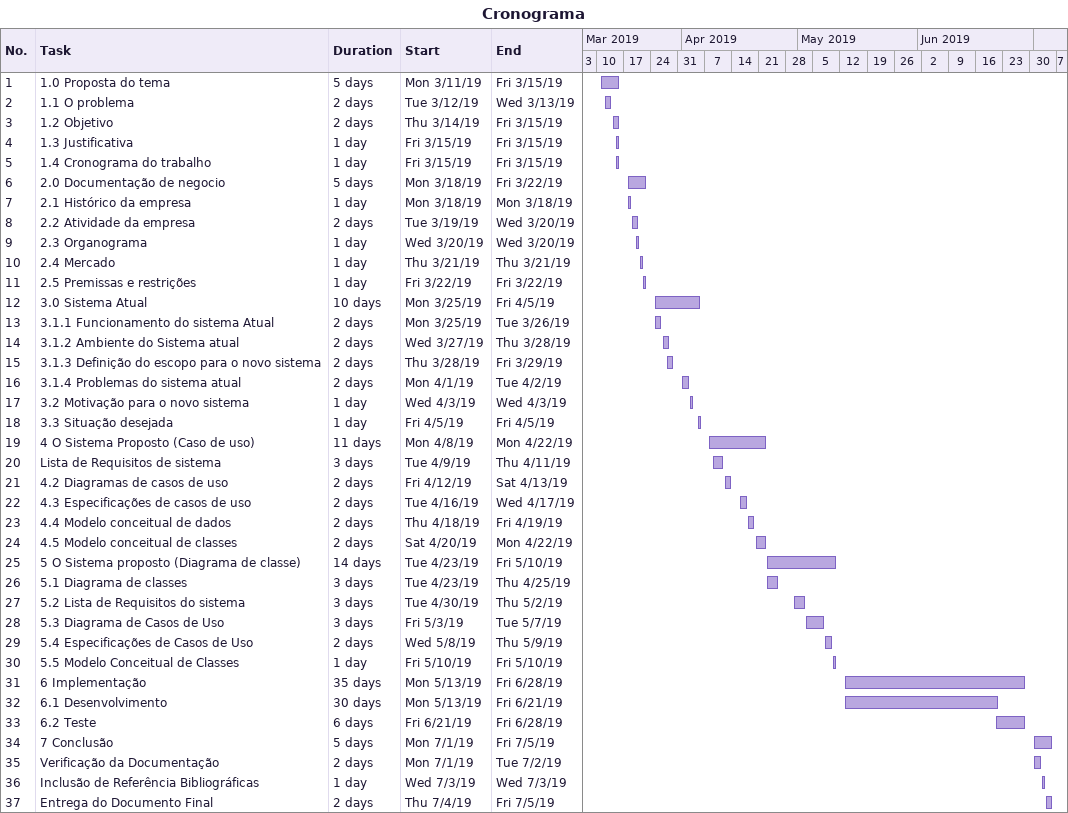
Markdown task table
Cronograma

| ID | Task | Duration | Start | Finish |
|---|---|---|---|---|
| 1 | 1.0 Proposta do tema | 5d | 2019-03-11 | 2019-03-15 |
| 2 | 1.1 O problema | 2d | 2019-03-12 | 2019-03-13 |
| 3 | 1.2 Objetivo | 2d | 2019-03-14 | 2019-03-15 |
| 4 | 1.3 Justificativa | 1d | 2019-03-15 | 2019-03-15 |
| 5 | 1.4 Cronograma do trabalho | 1d | 2019-03-15 | 2019-03-15 |
| 6 | 2.0 Documentação de negocio | 5d | 2019-03-18 | 2019-03-22 |
| 7 | 2.1 Histórico da empresa | 1d | 2019-03-18 | 2019-03-18 |
| 8 | 2.2 Atividade da empresa | 2d | 2019-03-19 | 2019-03-20 |
| 9 | 2.3 Organograma | 1d | 2019-03-20 | 2019-03-20 |
| 10 | 2.4 Mercado | 1d | 2019-03-21 | 2019-03-21 |
| 11 | 2.5 Premissas e restrições | 1d | 2019-03-22 | 2019-03-22 |
| 12 | 3.0 Sistema Atual | 10d | 2019-03-25 | 2019-04-05 |
| 13 | 3.1.1 Funcionamento do sistema Atual | 2d | 2019-03-25 | 2019-03-26 |
| 14 | 3.1.2 Ambiente do Sistema atual | 2d | 2019-03-27 | 2019-03-28 |
| 15 | 3.1.3 Definição do escopo para o novo sistema | 2d | 2019-03-28 | 2019-03-29 |
| 16 | 3.1.4 Problemas do sistema atual | 2d | 2019-04-01 | 2019-04-02 |
| 17 | 3.2 Motivação para o novo sistema | 1d | 2019-04-03 | 2019-04-03 |
| 18 | 3.3 Situação desejada | 1d | 2019-04-05 | 2019-04-05 |
| 19 | 4 O Sistema Proposto (Caso de uso) | 11d | 2019-04-08 | 2019-04-22 |
| 20 | Lista de Requisitos de sistema | 3d | 2019-04-09 | 2019-04-11 |
| 21 | 4.2 Diagramas de casos de uso | 2d | 2019-04-12 | 2019-04-13 |
| 22 | 4.3 Especificações de casos de uso | 2d | 2019-04-16 | 2019-04-17 |
| 23 | 4.4 Modelo conceitual de dados | 2d | 2019-04-18 | 2019-04-19 |
| 24 | 4.5 Modelo conceitual de classes | 2d | 2019-04-20 | 2019-04-22 |
| 25 | 5 O Sistema proposto (Diagrama de classe) | 14d | 2019-04-23 | 2019-05-10 |
| 26 | 5.1 Diagrama de classes | 3d | 2019-04-23 | 2019-04-25 |
| 27 | 5.2 Lista de Requisitos do sistema | 3d | 2019-04-30 | 2019-05-02 |
| 28 | 5.3 Diagrama de Casos de Uso | 3d | 2019-05-03 | 2019-05-07 |
| 29 | 5.4 Especificações de Casos de Uso | 2d | 2019-05-08 | 2019-05-09 |
| 30 | 5.5 Modelo Conceitual de Classes | 1d | 2019-05-10 | 2019-05-10 |
| 31 | 6 Implementação | 35d | 2019-05-13 | 2019-06-28 |
| 32 | 6.1 Desenvolvimento | 30d | 2019-05-13 | 2019-06-21 |
| 33 | 6.2 Teste | 6d | 2019-06-21 | 2019-06-28 |
| 34 | 7 Conclusão | 5d | 2019-07-01 | 2019-07-05 |
| 35 | Verificação da Documentação | 2d | 2019-07-01 | 2019-07-02 |
| 36 | Inclusão de Referência Bibliográficas | 1d | 2019-07-03 | 2019-07-03 |
| 37 | Entrega do Documento Final | 2d | 2019-07-04 | 2019-07-05 |
